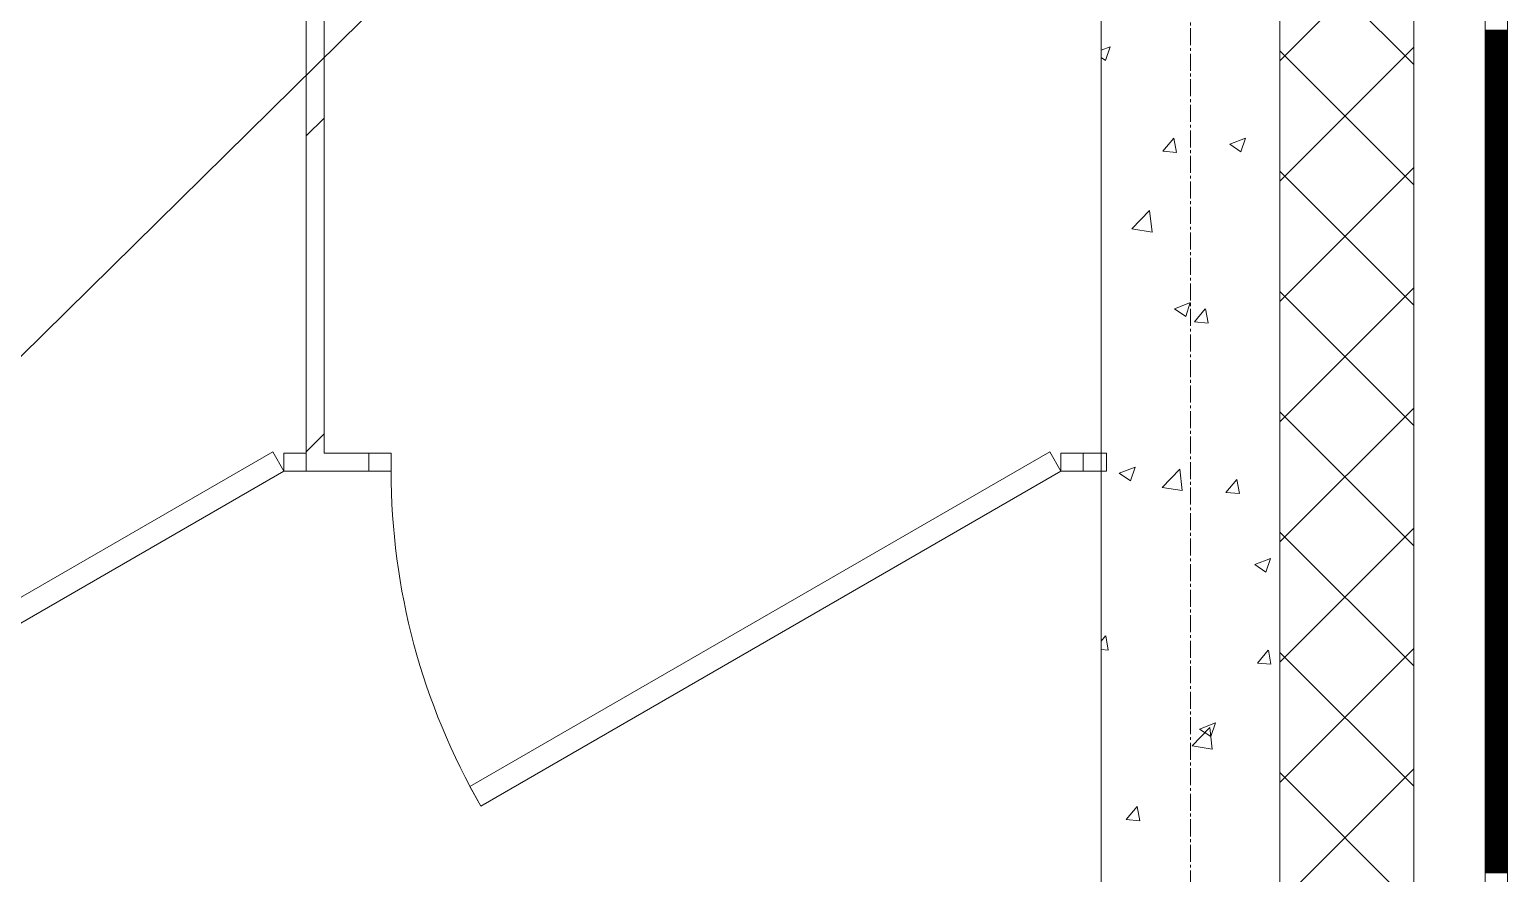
# Model space of a CAD drawing. Header units: millimetres. Extents: x -7155 to 483283, y -227682 to 148426.
# Drawn here: x 18800 to 20455, y 53639 to 54584 of the extents above; entities that cross this region are included whole.
import ezdxf

# ---------------------------------------------------------------- set-up
doc = ezdxf.new("R2010")
doc.units = ezdxf.units.MM
doc.linetypes.add('CENTER2', pattern=[28.575, 19.05, -3.175, 3.175, -3.175])
doc.layers.add('АР_Оси_РД_100', color=7, linetype='Continuous', lineweight=0, true_color=0x525252)
doc.layers.add('РД_Оси_100', color=7, linetype='Continuous', lineweight=0, true_color=0x525252)
for name, color, linetype, lineweight in [('АР_Стены ГКЛ', 1, 'Continuous', 15), ('АР_Стены ПЕНОблок', 52, 'Continuous', 20), ('АР_Тонкая', 254, 'Continuous', 5), ('АР_Утеплитель', 31, 'Continuous', 0), ('АР_Штриховка', 8, 'Continuous', 0), ('Двери кабины', 252, 'Continuous', 0), ('РД_Разуклонка к трапам', 124, 'Continuous', 0)]:
    doc.layers.add(name, color=color, linetype=linetype, lineweight=lineweight)

# ---------------------------------------------------------------- blocks, each defined once
blk = doc.blocks.new('СОШ_2200_АР_ОСИ_М100_28.05.24')
at = {"layer": 'АР_Оси_РД_100', "linetype": 'CENTER2'}
blk.add_line((20100, -6155), (20100, 139938.679), dxfattribs=at)

msp = doc.modelspace()

# ---------------------------------------------------------------- hatches: boundary and pattern name
at = {"layer": 'АР_Штриховка', "linetype": 'Continuous', "lineweight": 0, "true_color": 0x000000}
h = msp.add_hatch(dxfattribs=at)
h.set_pattern_fill('_U', color=18, scale=250, angle=45, style=0, pattern_type=0)
h.set_pattern_definition([(45, (7e-12, -3e-11), (-176.7767, 176.7767), [])])
h.paths.add_polyline_path([(19110, 54090), (19130, 54110), (19130, 55410), (19110, 55410)], flags=0)

# ---------------------------------------------------------------- linework, layer by layer
at = {"layer": 'АР_Стены ГКЛ', "color": 18, "linetype": 'Continuous', "lineweight": 15, "true_color": 0x000000}
for p, q in [((19110, 55410), (19110, 54090)), ((19130, 54110), (19130, 55410)), ((19180, 54110), (19130, 54110)), ((19180, 54090), (19180, 54110)), ((19980, 54110), (19980, 54090)), ((20006, 54110), (19980, 54110)), ((20006, 54090), (20006, 54110)), ((19110, 54090), (19180, 54090)), ((19980, 54090), (20006, 54090))]:
    msp.add_line(p, q, dxfattribs=at)
at = {"layer": 'АР_Стены ПЕНОблок', "color": 18, "linetype": 'Continuous', "lineweight": 20, "true_color": 0x000000}
for p, q in [((20000, 61700), (20000, 51500)), ((20200, 51500), (20200, 61700))]:
    msp.add_line(p, q, dxfattribs=at)
at = {"layer": 'АР_Тонкая', "color": 18, "linetype": 'Continuous', "lineweight": 5, "true_color": 0x000000}
for p, q in [((20350, 61700), (20350, 51500)), ((20430, 51500), (20430, 61700)), ((20430, 61700), (20430, 51500)), ((20455, 51500), (20455, 61700))]:
    msp.add_line(p, q, dxfattribs=at)
at = {"layer": 'АР_Утеплитель', "color": 18, "linetype": 'Continuous', "lineweight": 0, "true_color": 0x000000}
for p, q in [((20200, 61700), (20200, 51500)), ((20350, 51500), (20350, 61700))]:
    msp.add_line(p, q, dxfattribs=at)
at = {"layer": 'АР_Штриховка', "color": 18, "linetype": 'Continuous', "lineweight": 0, "true_color": 0x000000}
for p, q in [((20200, 54549.5), (20350, 54699.5)), ((20350, 54545.3), (20200, 54695.3)), ((20430, 54584), (20455, 54584)), ((20430, 54583), (20455, 54583)), ((20430, 54582), (20455, 54582)), ((20430, 54581), (20455, 54581)), ((20430, 54580), (20455, 54580)), ((20430, 54579), (20455, 54579)), ((20000, 54561.3), (20010.1, 54565.2)), ((20005, 54549.8), (20010.1, 54565.1)), ((20200, 54414.8), (20350, 54564.8)), ((20430, 54578), (20455, 54578)), ((20430, 54577), (20455, 54577)), ((20430, 54576), (20455, 54576)), ((20430, 54575), (20455, 54575)), ((20430, 54574), (20455, 54574)), ((20430, 54573), (20455, 54573)), ((20430, 54572), (20455, 54572)), ((20430, 54571), (20455, 54571)), ((20430, 54570), (20455, 54570)), ((20430, 54569), (20455, 54569)), ((20430, 54568), (20455, 54568)), ((20430, 54567), (20455, 54567)), ((20430, 54566), (20455, 54566)), ((20430, 54565), (20455, 54565)), ((20430, 54564), (20455, 54564)), ((20430, 54563), (20455, 54563)), ((20000, 54553.1), (20005, 54549.8)), ((20350, 54410.6), (20200, 54560.6)), ((20430, 54562), (20455, 54562)), ((20430, 54561), (20455, 54561)), ((20430, 54560), (20455, 54560)), ((20430, 54559), (20455, 54559)), ((20430, 54558), (20455, 54558)), ((20430, 54557), (20455, 54557)), ((20430, 54556), (20455, 54556)), ((20430, 54555), (20455, 54555)), ((20430, 54554), (20455, 54554)), ((20430, 54553), (20455, 54553)), ((20430, 54552), (20455, 54552)), ((20430, 54551), (20455, 54551)), ((20430, 54550), (20455, 54550)), ((20430, 54549), (20455, 54549)), ((20430, 54548), (20455, 54548)), ((20430, 54547), (20455, 54547)), ((20430, 54546), (20455, 54546)), ((20430, 54545), (20455, 54545)), ((20430, 54544), (20455, 54544)), ((20430, 54543), (20455, 54543)), ((20430, 54542), (20455, 54542)), ((20430, 54541), (20455, 54541)), ((20430, 54540), (20455, 54540)), ((20430, 54539), (20455, 54539)), ((20430, 54538), (20455, 54538)), ((20430, 54537), (20455, 54537)), ((20430, 54536), (20455, 54536)), ((20430, 54535), (20455, 54535)), ((20430, 54534), (20455, 54534)), ((20430, 54533), (20455, 54533)), ((20430, 54532), (20455, 54532)), ((20430, 54531), (20455, 54531)), ((20430, 54530), (20455, 54530)), ((20430, 54529), (20455, 54529)), ((20430, 54528), (20455, 54528)), ((20430, 54527), (20455, 54527)), ((20430, 54526), (20455, 54526)), ((20430, 54525), (20455, 54525)), ((20430, 54524), (20455, 54524)), ((20430, 54523), (20455, 54523)), ((20430, 54522), (20455, 54522)), ((20430, 54521), (20455, 54521)), ((20430, 54520), (20455, 54520)), ((20430, 54519), (20455, 54519)), ((20430, 54518), (20455, 54518)), ((20430, 54517), (20455, 54517)), ((20430, 54516), (20455, 54516)), ((20430, 54515), (20455, 54515)), ((20430, 54514), (20455, 54514)), ((20430, 54513), (20455, 54513)), ((20430, 54512), (20455, 54512)), ((20430, 54511), (20455, 54511)), ((20430, 54510), (20455, 54510)), ((20430, 54509), (20455, 54509)), ((20430, 54508), (20455, 54508)), ((20430, 54507), (20455, 54507)), ((20430, 54506), (20455, 54506)), ((20430, 54505), (20455, 54505)), ((20430, 54504), (20455, 54504)), ((20430, 54503), (20455, 54503)), ((20430, 54502), (20455, 54502)), ((20430, 54501), (20455, 54501)), ((20430, 54500), (20455, 54500)), ((20430, 54499), (20455, 54499)), ((20430, 54498), (20455, 54498)), ((20430, 54497), (20455, 54497)), ((20430, 54496), (20455, 54496)), ((20430, 54495), (20455, 54495)), ((20430, 54494), (20455, 54494)), ((20430, 54493), (20455, 54493)), ((20430, 54492), (20455, 54492)), ((20430, 54491), (20455, 54491)), ((20430, 54490), (20455, 54490)), ((20430, 54489), (20455, 54489)), ((20430, 54488), (20455, 54488)), ((20430, 54487), (20455, 54487)), ((20430, 54486), (20455, 54486)), ((20430, 54485), (20455, 54485)), ((20430, 54484), (20455, 54484)), ((20430, 54483), (20455, 54483)), ((20430, 54482), (20455, 54482)), ((20430, 54481), (20455, 54481)), ((20430, 54480), (20455, 54480)), ((20430, 54479), (20455, 54479)), ((20430, 54478), (20455, 54478)), ((20430, 54477), (20455, 54477)), ((20430, 54476), (20455, 54476)), ((20430, 54475), (20455, 54475)), ((20430, 54474), (20455, 54474)), ((20430, 54473), (20455, 54473)), ((20430, 54472), (20455, 54472)), ((20430, 54471), (20455, 54471)), ((20430, 54470), (20455, 54470)), ((20430, 54469), (20455, 54469)), ((20430, 54468), (20455, 54468)), ((20430, 54467), (20455, 54467)), ((20430, 54466), (20455, 54466)), ((20430, 54465), (20455, 54465)), ((20430, 54464), (20455, 54464)), ((20430, 54463), (20455, 54463)), ((20069.2, 54448.2), (20081.5, 54462.8)), ((20069.2, 54448.2), (20084.4, 54446.9)), ((20084.5, 54446.9), (20081.6, 54462.8)), ((20144, 54456.1), (20161.8, 54462.9)), ((20144, 54456), (20156.6, 54447.5)), ((20156.6, 54447.5), (20161.7, 54462.9)), ((20430, 54462), (20455, 54462)), ((20430, 54461), (20455, 54461)), ((20430, 54460), (20455, 54460)), ((20430, 54459), (20455, 54459)), ((20430, 54458), (20455, 54458)), ((20430, 54457), (20455, 54457)), ((20430, 54456), (20455, 54456)), ((20430, 54455), (20455, 54455)), ((20430, 54454), (20455, 54454)), ((20430, 54453), (20455, 54453)), ((20430, 54452), (20455, 54452)), ((20430, 54451), (20455, 54451)), ((20430, 54450), (20455, 54450)), ((20430, 54449), (20455, 54449)), ((20430, 54448), (20455, 54448)), ((20430, 54447), (20455, 54447)), ((20200, 54280.1), (20350, 54430.1)), ((20430, 54446), (20455, 54446)), ((20430, 54445), (20455, 54445)), ((20430, 54444), (20455, 54444)), ((20430, 54443), (20455, 54443)), ((20430, 54442), (20455, 54442)), ((20430, 54441), (20455, 54441)), ((20430, 54440), (20455, 54440)), ((20430, 54439), (20455, 54439)), ((20430, 54438), (20455, 54438)), ((20430, 54437), (20455, 54437)), ((20430, 54436), (20455, 54436)), ((20430, 54435), (20455, 54435)), ((20430, 54434), (20455, 54434)), ((20430, 54433), (20455, 54433)), ((20430, 54432), (20455, 54432)), ((20430, 54431), (20455, 54431)), ((20430, 54430), (20455, 54430)), ((20350, 54275.9), (20200, 54425.9)), ((20430, 54429), (20455, 54429)), ((20430, 54428), (20455, 54428)), ((20430, 54427), (20455, 54427)), ((20430, 54426), (20455, 54426)), ((20430, 54425), (20455, 54425)), ((20430, 54424), (20455, 54424)), ((20430, 54423), (20455, 54423)), ((20430, 54422), (20455, 54422)), ((20430, 54421), (20455, 54421)), ((20430, 54420), (20455, 54420)), ((20430, 54419), (20455, 54419)), ((20430, 54418), (20455, 54418)), ((20430, 54417), (20455, 54417)), ((20430, 54416), (20455, 54416)), ((20430, 54415), (20455, 54415)), ((20430, 54414), (20455, 54414)), ((20430, 54413), (20455, 54413)), ((20430, 54412), (20455, 54412)), ((20430, 54411), (20455, 54411)), ((20430, 54410), (20455, 54410)), ((20430, 54409), (20455, 54409)), ((20430, 54408), (20455, 54408)), ((20430, 54407), (20455, 54407)), ((20430, 54406), (20455, 54406)), ((20430, 54405), (20455, 54405)), ((20430, 54404), (20455, 54404)), ((20430, 54403), (20455, 54403)), ((20430, 54402), (20455, 54402)), ((20430, 54401), (20455, 54401)), ((20430, 54400), (20455, 54400)), ((20430, 54399), (20455, 54399)), ((20430, 54398), (20455, 54398)), ((20430, 54397), (20455, 54397)), ((20034.5, 54361.2), (20054.3, 54381.9)), ((20057.1, 54357.7), (20054.3, 54381.9)), ((20430, 54396), (20455, 54396)), ((20430, 54395), (20455, 54395)), ((20430, 54394), (20455, 54394)), ((20430, 54393), (20455, 54393)), ((20430, 54392), (20455, 54392)), ((20430, 54391), (20455, 54391)), ((20430, 54390), (20455, 54390)), ((20430, 54389), (20455, 54389)), ((20430, 54388), (20455, 54388)), ((20430, 54387), (20455, 54387)), ((20430, 54386), (20455, 54386)), ((20430, 54385), (20455, 54385)), ((20430, 54384), (20455, 54384)), ((20430, 54383), (20455, 54383)), ((20430, 54382), (20455, 54382)), ((20430, 54381), (20455, 54381)), ((20430, 54380), (20455, 54380)), ((20430, 54379), (20455, 54379)), ((20430, 54378), (20455, 54378)), ((20430, 54377), (20455, 54377)), ((20430, 54376), (20455, 54376)), ((20430, 54375), (20455, 54375)), ((20430, 54374), (20455, 54374)), ((20430, 54373), (20455, 54373)), ((20430, 54372), (20455, 54372)), ((20430, 54371), (20455, 54371)), ((20430, 54370), (20455, 54370)), ((20430, 54369), (20455, 54369)), ((20430, 54368), (20455, 54368)), ((20430, 54367), (20455, 54367)), ((20430, 54366), (20455, 54366)), ((20430, 54365), (20455, 54365)), ((20430, 54364), (20455, 54364)), ((20034.5, 54361.2), (20057.1, 54357.7)), ((20430, 54363), (20455, 54363)), ((20430, 54362), (20455, 54362)), ((20430, 54361), (20455, 54361)), ((20430, 54360), (20455, 54360)), ((20430, 54359), (20455, 54359)), ((20430, 54358), (20455, 54358)), ((20430, 54357), (20455, 54357)), ((20430, 54356), (20455, 54356)), ((20430, 54355), (20455, 54355)), ((20430, 54354), (20455, 54354)), ((20430, 54353), (20455, 54353)), ((20430, 54352), (20455, 54352)), ((20430, 54351), (20455, 54351)), ((20430, 54350), (20455, 54350)), ((20430, 54349), (20455, 54349)), ((20430, 54348), (20455, 54348)), ((20430, 54347), (20455, 54347)), ((20430, 54346), (20455, 54346)), ((20430, 54345), (20455, 54345)), ((20430, 54344), (20455, 54344)), ((20430, 54343), (20455, 54343)), ((20430, 54342), (20455, 54342)), ((20430, 54341), (20455, 54341)), ((20430, 54340), (20455, 54340)), ((20430, 54339), (20455, 54339)), ((20430, 54338), (20455, 54338)), ((20430, 54337), (20455, 54337)), ((20430, 54336), (20455, 54336)), ((20430, 54335), (20455, 54335)), ((20430, 54334), (20455, 54334)), ((20430, 54333), (20455, 54333)), ((20430, 54332), (20455, 54332)), ((20430, 54331), (20455, 54331)), ((20430, 54330), (20455, 54330)), ((20430, 54329), (20455, 54329)), ((20430, 54328), (20455, 54328)), ((20430, 54327), (20455, 54327)), ((20430, 54326), (20455, 54326)), ((20430, 54325), (20455, 54325)), ((20430, 54324), (20455, 54324)), ((20430, 54323), (20455, 54323)), ((20430, 54322), (20455, 54322)), ((20430, 54321), (20455, 54321)), ((20430, 54320), (20455, 54320)), ((20430, 54319), (20455, 54319)), ((20430, 54318), (20455, 54318)), ((20430, 54317), (20455, 54317)), ((20430, 54316), (20455, 54316)), ((20430, 54315), (20455, 54315)), ((20430, 54314), (20455, 54314)), ((20430, 54313), (20455, 54313)), ((20430, 54312), (20455, 54312)), ((20430, 54311), (20455, 54311)), ((20430, 54310), (20455, 54310)), ((20430, 54309), (20455, 54309)), ((20430, 54308), (20455, 54308)), ((20430, 54307), (20455, 54307)), ((20430, 54306), (20455, 54306)), ((20430, 54305), (20455, 54305)), ((20430, 54304), (20455, 54304)), ((20430, 54303), (20455, 54303)), ((20430, 54302), (20455, 54302)), ((20430, 54301), (20455, 54301)), ((20430, 54300), (20455, 54300)), ((20430, 54299), (20455, 54299)), ((20430, 54298), (20455, 54298)), ((20200, 54145.4), (20350, 54295.4)), ((20350, 54141.2), (20200, 54291.2)), ((20430, 54297), (20455, 54297)), ((20430, 54296), (20455, 54296)), ((20430, 54295), (20455, 54295)), ((20430, 54294), (20455, 54294)), ((20430, 54293), (20455, 54293)), ((20430, 54292), (20455, 54292)), ((20430, 54291), (20455, 54291)), ((20430, 54290), (20455, 54290)), ((20430, 54289), (20455, 54289)), ((20430, 54288), (20455, 54288)), ((20430, 54287), (20455, 54287)), ((20430, 54286), (20455, 54286)), ((20430, 54285), (20455, 54285)), ((20430, 54284), (20455, 54284)), ((20430, 54283), (20455, 54283)), ((20430, 54282), (20455, 54282)), ((20430, 54281), (20455, 54281)), ((20082.2, 54271.9), (20100, 54278.7)), ((20082.2, 54271.8), (20094.8, 54263.3)), ((20094.8, 54263.3), (20099.9, 54278.7)), ((20104.5, 54257.2), (20116.7, 54271.8)), ((20119.7, 54255.9), (20116.8, 54271.8)), ((20430, 54280), (20455, 54280)), ((20430, 54279), (20455, 54279)), ((20430, 54278), (20455, 54278)), ((20430, 54277), (20455, 54277)), ((20430, 54276), (20455, 54276)), ((20430, 54275), (20455, 54275)), ((20430, 54274), (20455, 54274)), ((20430, 54273), (20455, 54273)), ((20430, 54272), (20455, 54272)), ((20430, 54271), (20455, 54271)), ((20430, 54270), (20455, 54270)), ((20430, 54269), (20455, 54269)), ((20430, 54268), (20455, 54268)), ((20430, 54267), (20455, 54267)), ((20430, 54266), (20455, 54266)), ((20430, 54265), (20455, 54265)), ((20104.5, 54257.2), (20119.7, 54255.8)), ((20430, 54264), (20455, 54264)), ((20430, 54263), (20455, 54263)), ((20430, 54262), (20455, 54262)), ((20430, 54261), (20455, 54261)), ((20430, 54260), (20455, 54260)), ((20430, 54259), (20455, 54259)), ((20430, 54258), (20455, 54258)), ((20430, 54257), (20455, 54257)), ((20430, 54256), (20455, 54256)), ((20430, 54255), (20455, 54255)), ((20430, 54254), (20455, 54254)), ((20430, 54253), (20455, 54253)), ((20430, 54252), (20455, 54252)), ((20430, 54251), (20455, 54251)), ((20430, 54250), (20455, 54250)), ((20430, 54249), (20455, 54249)), ((20430, 54248), (20455, 54248)), ((20430, 54247), (20455, 54247)), ((20430, 54246), (20455, 54246)), ((20430, 54245), (20455, 54245)), ((20430, 54244), (20455, 54244)), ((20430, 54243), (20455, 54243)), ((20430, 54242), (20455, 54242)), ((20430, 54241), (20455, 54241)), ((20430, 54240), (20455, 54240)), ((20430, 54239), (20455, 54239)), ((20430, 54238), (20455, 54238)), ((20430, 54237), (20455, 54237)), ((20430, 54236), (20455, 54236)), ((20430, 54235), (20455, 54235)), ((20430, 54234), (20455, 54234)), ((20430, 54233), (20455, 54233)), ((20430, 54232), (20455, 54232)), ((20430, 54231), (20455, 54231)), ((20430, 54230), (20455, 54230)), ((20430, 54229), (20455, 54229)), ((20430, 54228), (20455, 54228)), ((20430, 54227), (20455, 54227)), ((20430, 54226), (20455, 54226)), ((20430, 54225), (20455, 54225)), ((20430, 54224), (20455, 54224)), ((20430, 54223), (20455, 54223)), ((20430, 54222), (20455, 54222)), ((20430, 54221), (20455, 54221)), ((20430, 54220), (20455, 54220)), ((20430, 54219), (20455, 54219)), ((20430, 54218), (20455, 54218)), ((20430, 54217), (20455, 54217)), ((20430, 54216), (20455, 54216)), ((20430, 54215), (20455, 54215)), ((20430, 54214), (20455, 54214)), ((20430, 54213), (20455, 54213)), ((20430, 54212), (20455, 54212)), ((20430, 54211), (20455, 54211)), ((20430, 54210), (20455, 54210)), ((20430, 54209), (20455, 54209)), ((20430, 54208), (20455, 54208)), ((20430, 54207), (20455, 54207)), ((20430, 54206), (20455, 54206)), ((20430, 54205), (20455, 54205)), ((20430, 54204), (20455, 54204)), ((20430, 54203), (20455, 54203)), ((20430, 54202), (20455, 54202)), ((20430, 54201), (20455, 54201)), ((20430, 54200), (20455, 54200)), ((20430, 54199), (20455, 54199)), ((20430, 54198), (20455, 54198)), ((20430, 54197), (20455, 54197)), ((20430, 54196), (20455, 54196)), ((20430, 54195), (20455, 54195)), ((20430, 54194), (20455, 54194)), ((20430, 54193), (20455, 54193)), ((20430, 54192), (20455, 54192)), ((20430, 54191), (20455, 54191)), ((20430, 54190), (20455, 54190)), ((20430, 54189), (20455, 54189)), ((20430, 54188), (20455, 54188)), ((20430, 54187), (20455, 54187)), ((20430, 54186), (20455, 54186)), ((20430, 54185), (20455, 54185)), ((20430, 54184), (20455, 54184)), ((20430, 54183), (20455, 54183)), ((20430, 54182), (20455, 54182)), ((20430, 54181), (20455, 54181)), ((20430, 54180), (20455, 54180)), ((20430, 54179), (20455, 54179)), ((20430, 54178), (20455, 54178)), ((20430, 54177), (20455, 54177)), ((20430, 54176), (20455, 54176)), ((20430, 54175), (20455, 54175)), ((20430, 54174), (20455, 54174)), ((20430, 54173), (20455, 54173)), ((20430, 54172), (20455, 54172)), ((20430, 54171), (20455, 54171)), ((20430, 54170), (20455, 54170)), ((20430, 54169), (20455, 54169)), ((20430, 54168), (20455, 54168)), ((20430, 54167), (20455, 54167)), ((20430, 54166), (20455, 54166)), ((20200, 54010.7), (20350, 54160.7)), ((20350, 54006.5), (20200, 54156.5)), ((20430, 54165), (20455, 54165)), ((20430, 54164), (20455, 54164)), ((20430, 54163), (20455, 54163)), ((20430, 54162), (20455, 54162)), ((20430, 54161), (20455, 54161)), ((20430, 54160), (20455, 54160)), ((20430, 54159), (20455, 54159)), ((20430, 54158), (20455, 54158)), ((20430, 54157), (20455, 54157)), ((20430, 54156), (20455, 54156)), ((20430, 54155), (20455, 54155)), ((20430, 54154), (20455, 54154)), ((20430, 54153), (20455, 54153)), ((20430, 54152), (20455, 54152)), ((20430, 54151), (20455, 54151)), ((20430, 54150), (20455, 54150)), ((20430, 54149), (20455, 54149)), ((20430, 54148), (20455, 54148)), ((20430, 54147), (20455, 54147)), ((20430, 54146), (20455, 54146)), ((20430, 54145), (20455, 54145)), ((20430, 54144), (20455, 54144)), ((20430, 54143), (20455, 54143)), ((20430, 54142), (20455, 54142)), ((20430, 54141), (20455, 54141)), ((20430, 54140), (20455, 54140)), ((20430, 54139), (20455, 54139)), ((20430, 54138), (20455, 54138)), ((20430, 54137), (20455, 54137)), ((20430, 54136), (20455, 54136)), ((20430, 54135), (20455, 54135)), ((20430, 54134), (20455, 54134)), ((20430, 54133), (20455, 54133)), ((20430, 54132), (20455, 54132)), ((20430, 54131), (20455, 54131)), ((20430, 54130), (20455, 54130)), ((20430, 54129), (20455, 54129)), ((20430, 54128), (20455, 54128)), ((20430, 54127), (20455, 54127)), ((20430, 54126), (20455, 54126)), ((20430, 54125), (20455, 54125)), ((20430, 54124), (20455, 54124)), ((20430, 54123), (20455, 54123)), ((20430, 54122), (20455, 54122)), ((20430, 54121), (20455, 54121)), ((20430, 54120), (20455, 54120)), ((20430, 54119), (20455, 54119)), ((20430, 54118), (20455, 54118)), ((20430, 54117), (20455, 54117)), ((20430, 54116), (20455, 54116)), ((20430, 54115), (20455, 54115)), ((20430, 54114), (20455, 54114)), ((20430, 54113), (20455, 54113)), ((20430, 54112), (20455, 54112)), ((20430, 54111), (20455, 54111)), ((20430, 54110), (20455, 54110)), ((20430, 54109), (20455, 54109)), ((20430, 54108), (20455, 54108)), ((20430, 54107), (20455, 54107)), ((20430, 54106), (20455, 54106)), ((20430, 54105), (20455, 54105)), ((20430, 54104), (20455, 54104)), ((20430, 54103), (20455, 54103)), ((20430, 54102), (20455, 54102)), ((20430, 54101), (20455, 54101)), ((20430, 54100), (20455, 54100)), ((20430, 54099), (20455, 54099)), ((20020.4, 54087.7), (20038.2, 54094.5)), ((20020.4, 54087.6), (20033, 54079.1)), ((20033, 54079.1), (20038.1, 54094.5)), ((20068.2, 54071.8), (20088, 54092.4)), ((20090.8, 54068.3), (20088, 54092.4)), ((20430, 54098), (20455, 54098)), ((20430, 54097), (20455, 54097)), ((20430, 54096), (20455, 54096)), ((20430, 54095), (20455, 54095)), ((20430, 54094), (20455, 54094)), ((20430, 54093), (20455, 54093)), ((20430, 54092), (20455, 54092)), ((20430, 54091), (20455, 54091)), ((20430, 54090), (20455, 54090)), ((20430, 54089), (20455, 54089)), ((20430, 54088), (20455, 54088)), ((20430, 54087), (20455, 54087)), ((20430, 54086), (20455, 54086)), ((20430, 54085), (20455, 54085)), ((20430, 54084), (20455, 54084)), ((20430, 54083), (20455, 54083)), ((20068.2, 54071.7), (20090.8, 54068.2)), ((20139.7, 54066.1), (20152, 54080.7)), ((20139.7, 54066.1), (20154.9, 54064.8)), ((20155, 54064.8), (20152, 54080.7)), ((20430, 54082), (20455, 54082)), ((20430, 54081), (20455, 54081)), ((20430, 54080), (20455, 54080)), ((20430, 54079), (20455, 54079)), ((20430, 54078), (20455, 54078)), ((20430, 54077), (20455, 54077)), ((20430, 54076), (20455, 54076)), ((20430, 54075), (20455, 54075)), ((20430, 54074), (20455, 54074)), ((20430, 54073), (20455, 54073)), ((20430, 54072), (20455, 54072)), ((20430, 54071), (20455, 54071)), ((20430, 54070), (20455, 54070)), ((20430, 54069), (20455, 54069)), ((20430, 54068), (20455, 54068)), ((20430, 54067), (20455, 54067)), ((20430, 54066), (20455, 54066)), ((20430, 54065), (20455, 54065)), ((20430, 54064), (20455, 54064)), ((20430, 54063), (20455, 54063)), ((20430, 54062), (20455, 54062)), ((20430, 54061), (20455, 54061)), ((20430, 54060), (20455, 54060)), ((20430, 54059), (20455, 54059)), ((20430, 54058), (20455, 54058)), ((20430, 54057), (20455, 54057)), ((20430, 54056), (20455, 54056)), ((20430, 54055), (20455, 54055)), ((20430, 54054), (20455, 54054)), ((20430, 54053), (20455, 54053)), ((20430, 54052), (20455, 54052)), ((20430, 54051), (20455, 54051)), ((20430, 54050), (20455, 54050)), ((20430, 54049), (20455, 54049)), ((20430, 54048), (20455, 54048)), ((20430, 54047), (20455, 54047)), ((20430, 54046), (20455, 54046)), ((20430, 54045), (20455, 54045)), ((20430, 54044), (20455, 54044)), ((20430, 54043), (20455, 54043)), ((20430, 54042), (20455, 54042)), ((20430, 54041), (20455, 54041)), ((20430, 54040), (20455, 54040)), ((20430, 54039), (20455, 54039)), ((20430, 54038), (20455, 54038)), ((20430, 54037), (20455, 54037)), ((20430, 54036), (20455, 54036)), ((20430, 54035), (20455, 54035)), ((20430, 54034), (20455, 54034)), ((20430, 54033), (20455, 54033)), ((20200, 53876), (20350, 54026)), ((20350, 53871.8), (20200, 54021.8)), ((20430, 54032), (20455, 54032)), ((20430, 54031), (20455, 54031)), ((20430, 54030), (20455, 54030)), ((20430, 54029), (20455, 54029)), ((20430, 54028), (20455, 54028)), ((20430, 54027), (20455, 54027)), ((20430, 54026), (20455, 54026)), ((20430, 54025), (20455, 54025)), ((20430, 54024), (20455, 54024)), ((20430, 54023), (20455, 54023)), ((20430, 54022), (20455, 54022)), ((20430, 54021), (20455, 54021)), ((20430, 54020), (20455, 54020)), ((20430, 54019), (20455, 54019)), ((20430, 54018), (20455, 54018)), ((20430, 54017), (20455, 54017)), ((20430, 54016), (20455, 54016)), ((20430, 54015), (20455, 54015)), ((20430, 54014), (20455, 54014)), ((20430, 54013), (20455, 54013)), ((20430, 54012), (20455, 54012)), ((20430, 54011), (20455, 54011)), ((20430, 54010), (20455, 54010)), ((20430, 54009), (20455, 54009)), ((20430, 54008), (20455, 54008)), ((20430, 54007), (20455, 54007)), ((20430, 54006), (20455, 54006)), ((20430, 54005), (20455, 54005)), ((20430, 54004), (20455, 54004)), ((20430, 54003), (20455, 54003)), ((20430, 54002), (20455, 54002)), ((20430, 54001), (20455, 54001)), ((20430, 54000), (20455, 54000)), ((20172, 53985.4), (20189.8, 53992.3)), ((20172, 53985.4), (20184.6, 53976.9)), ((20184.6, 53976.9), (20189.8, 53992.2)), ((20430, 53999), (20455, 53999)), ((20430, 53998), (20455, 53998)), ((20430, 53997), (20455, 53997)), ((20430, 53996), (20455, 53996)), ((20430, 53995), (20455, 53995)), ((20430, 53994), (20455, 53994)), ((20430, 53993), (20455, 53993)), ((20430, 53992), (20455, 53992)), ((20430, 53991), (20455, 53991)), ((20430, 53990), (20455, 53990)), ((20430, 53989), (20455, 53989)), ((20430, 53988), (20455, 53988)), ((20430, 53987), (20455, 53987)), ((20430, 53986), (20455, 53986)), ((20430, 53985), (20455, 53985)), ((20430, 53984), (20455, 53984)), ((20430, 53983), (20455, 53983)), ((20430, 53982), (20455, 53982)), ((20430, 53981), (20455, 53981)), ((20430, 53980), (20455, 53980)), ((20430, 53979), (20455, 53979)), ((20430, 53978), (20455, 53978)), ((20430, 53977), (20455, 53977)), ((20430, 53976), (20455, 53976)), ((20430, 53975), (20455, 53975)), ((20430, 53974), (20455, 53974)), ((20430, 53973), (20455, 53973)), ((20430, 53972), (20455, 53972)), ((20430, 53971), (20455, 53971)), ((20430, 53970), (20455, 53970)), ((20430, 53969), (20455, 53969)), ((20430, 53968), (20455, 53968)), ((20430, 53967), (20455, 53967)), ((20430, 53966), (20455, 53966)), ((20430, 53965), (20455, 53965)), ((20430, 53964), (20455, 53964)), ((20430, 53963), (20455, 53963)), ((20430, 53962), (20455, 53962)), ((20430, 53961), (20455, 53961)), ((20430, 53960), (20455, 53960)), ((20430, 53959), (20455, 53959)), ((20430, 53958), (20455, 53958)), ((20430, 53957), (20455, 53957)), ((20430, 53956), (20455, 53956)), ((20430, 53955), (20455, 53955)), ((20430, 53954), (20455, 53954)), ((20430, 53953), (20455, 53953)), ((20430, 53952), (20455, 53952)), ((20430, 53951), (20455, 53951)), ((20430, 53950), (20455, 53950)), ((20430, 53949), (20455, 53949)), ((20430, 53948), (20455, 53948)), ((20430, 53947), (20455, 53947)), ((20430, 53946), (20455, 53946)), ((20430, 53945), (20455, 53945)), ((20430, 53944), (20455, 53944)), ((20430, 53943), (20455, 53943)), ((20430, 53942), (20455, 53942)), ((20430, 53941), (20455, 53941)), ((20430, 53940), (20455, 53940)), ((20430, 53939), (20455, 53939)), ((20430, 53938), (20455, 53938)), ((20430, 53937), (20455, 53937)), ((20430, 53936), (20455, 53936)), ((20430, 53935), (20455, 53935)), ((20430, 53934), (20455, 53934)), ((20430, 53933), (20455, 53933)), ((20430, 53932), (20455, 53932)), ((20430, 53931), (20455, 53931)), ((20430, 53930), (20455, 53930)), ((20430, 53929), (20455, 53929)), ((20430, 53928), (20455, 53928)), ((20430, 53927), (20455, 53927)), ((20430, 53926), (20455, 53926)), ((20430, 53925), (20455, 53925)), ((20430, 53924), (20455, 53924)), ((20430, 53923), (20455, 53923)), ((20430, 53922), (20455, 53922)), ((20430, 53921), (20455, 53921)), ((20430, 53920), (20455, 53920)), ((20430, 53919), (20455, 53919)), ((20430, 53918), (20455, 53918)), ((20430, 53917), (20455, 53917)), ((20000, 53899.6), (20005, 53905.6)), ((20008, 53889.7), (20005.1, 53905.6)), ((20430, 53916), (20455, 53916)), ((20430, 53915), (20455, 53915)), ((20430, 53914), (20455, 53914)), ((20430, 53913), (20455, 53913)), ((20430, 53912), (20455, 53912)), ((20430, 53911), (20455, 53911)), ((20430, 53910), (20455, 53910)), ((20430, 53909), (20455, 53909)), ((20430, 53908), (20455, 53908)), ((20430, 53907), (20455, 53907)), ((20430, 53906), (20455, 53906)), ((20430, 53905), (20455, 53905)), ((20430, 53904), (20455, 53904)), ((20430, 53903), (20455, 53903)), ((20430, 53902), (20455, 53902)), ((20430, 53901), (20455, 53901)), ((20000, 53890.4), (20008, 53889.7)), ((20175, 53875.1), (20187.2, 53889.7)), ((20190.2, 53873.7), (20187.3, 53889.7)), ((20200, 53741.3), (20350, 53891.3)), ((20350, 53737.1), (20200, 53887.1)), ((20430, 53900), (20455, 53900)), ((20430, 53899), (20455, 53899)), ((20430, 53898), (20455, 53898)), ((20430, 53897), (20455, 53897)), ((20430, 53896), (20455, 53896)), ((20430, 53895), (20455, 53895)), ((20430, 53894), (20455, 53894)), ((20430, 53893), (20455, 53893)), ((20430, 53892), (20455, 53892)), ((20430, 53891), (20455, 53891)), ((20430, 53890), (20455, 53890)), ((20430, 53889), (20455, 53889)), ((20430, 53888), (20455, 53888)), ((20430, 53887), (20455, 53887)), ((20430, 53886), (20455, 53886)), ((20430, 53885), (20455, 53885)), ((20430, 53884), (20455, 53884)), ((20175, 53875.1), (20190.2, 53873.7)), ((20430, 53883), (20455, 53883)), ((20430, 53882), (20455, 53882)), ((20430, 53881), (20455, 53881)), ((20430, 53880), (20455, 53880)), ((20430, 53879), (20455, 53879)), ((20430, 53878), (20455, 53878)), ((20430, 53877), (20455, 53877)), ((20430, 53876), (20455, 53876)), ((20430, 53875), (20455, 53875)), ((20430, 53874), (20455, 53874)), ((20430, 53873), (20455, 53873)), ((20430, 53872), (20455, 53872)), ((20430, 53871), (20455, 53871)), ((20430, 53870), (20455, 53870)), ((20430, 53869), (20455, 53869)), ((20430, 53868), (20455, 53868)), ((20430, 53867), (20455, 53867)), ((20430, 53866), (20455, 53866)), ((20430, 53865), (20455, 53865)), ((20430, 53864), (20455, 53864)), ((20430, 53863), (20455, 53863)), ((20430, 53862), (20455, 53862)), ((20430, 53861), (20455, 53861)), ((20430, 53860), (20455, 53860)), ((20430, 53859), (20455, 53859)), ((20430, 53858), (20455, 53858)), ((20430, 53857), (20455, 53857)), ((20430, 53856), (20455, 53856)), ((20430, 53855), (20455, 53855)), ((20430, 53854), (20455, 53854)), ((20430, 53853), (20455, 53853)), ((20430, 53852), (20455, 53852)), ((20430, 53851), (20455, 53851)), ((20430, 53850), (20455, 53850)), ((20430, 53849), (20455, 53849)), ((20430, 53848), (20455, 53848)), ((20430, 53847), (20455, 53847)), ((20430, 53846), (20455, 53846)), ((20430, 53845), (20455, 53845)), ((20430, 53844), (20455, 53844)), ((20430, 53843), (20455, 53843)), ((20430, 53842), (20455, 53842)), ((20430, 53841), (20455, 53841)), ((20430, 53840), (20455, 53840)), ((20430, 53839), (20455, 53839)), ((20430, 53838), (20455, 53838)), ((20430, 53837), (20455, 53837)), ((20430, 53836), (20455, 53836)), ((20430, 53835), (20455, 53835)), ((20430, 53834), (20455, 53834)), ((20430, 53833), (20455, 53833)), ((20430, 53832), (20455, 53832)), ((20430, 53831), (20455, 53831)), ((20430, 53830), (20455, 53830)), ((20430, 53829), (20455, 53829)), ((20430, 53828), (20455, 53828)), ((20430, 53827), (20455, 53827)), ((20430, 53826), (20455, 53826)), ((20430, 53825), (20455, 53825)), ((20430, 53824), (20455, 53824)), ((20430, 53823), (20455, 53823)), ((20430, 53822), (20455, 53822)), ((20430, 53821), (20455, 53821)), ((20430, 53820), (20455, 53820)), ((20430, 53819), (20455, 53819)), ((20430, 53818), (20455, 53818)), ((20101.8, 53782.3), (20121.6, 53802.9)), ((20110.2, 53801.2), (20128, 53808.1)), ((20110.2, 53801.2), (20122.8, 53792.7)), ((20124.5, 53778.8), (20121.6, 53802.9)), ((20122.8, 53792.7), (20128, 53808)), ((20430, 53817), (20455, 53817)), ((20430, 53816), (20455, 53816)), ((20430, 53815), (20455, 53815)), ((20430, 53814), (20455, 53814)), ((20430, 53813), (20455, 53813)), ((20430, 53812), (20455, 53812)), ((20430, 53811), (20455, 53811)), ((20430, 53810), (20455, 53810)), ((20430, 53809), (20455, 53809)), ((20430, 53808), (20455, 53808)), ((20430, 53807), (20455, 53807)), ((20430, 53806), (20455, 53806)), ((20430, 53805), (20455, 53805)), ((20430, 53804), (20455, 53804)), ((20430, 53803), (20455, 53803)), ((20430, 53802), (20455, 53802)), ((20430, 53801), (20455, 53801)), ((20430, 53800), (20455, 53800)), ((20430, 53799), (20455, 53799)), ((20430, 53798), (20455, 53798)), ((20430, 53797), (20455, 53797)), ((20430, 53796), (20455, 53796)), ((20430, 53795), (20455, 53795)), ((20430, 53794), (20455, 53794)), ((20430, 53793), (20455, 53793)), ((20430, 53792), (20455, 53792)), ((20430, 53791), (20455, 53791)), ((20430, 53790), (20455, 53790)), ((20430, 53789), (20455, 53789)), ((20430, 53788), (20455, 53788)), ((20430, 53787), (20455, 53787)), ((20430, 53786), (20455, 53786)), ((20430, 53785), (20455, 53785)), ((20101.9, 53782.3), (20124.4, 53778.8)), ((20430, 53784), (20455, 53784)), ((20430, 53783), (20455, 53783)), ((20430, 53782), (20455, 53782)), ((20430, 53781), (20455, 53781)), ((20430, 53780), (20455, 53780)), ((20430, 53779), (20455, 53779)), ((20430, 53778), (20455, 53778)), ((20430, 53777), (20455, 53777)), ((20430, 53776), (20455, 53776)), ((20430, 53775), (20455, 53775)), ((20430, 53774), (20455, 53774)), ((20430, 53773), (20455, 53773)), ((20430, 53772), (20455, 53772)), ((20430, 53771), (20455, 53771)), ((20430, 53770), (20455, 53770)), ((20430, 53769), (20455, 53769)), ((20430, 53768), (20455, 53768)), ((20200, 53606.6), (20350, 53756.6)), ((20350, 53602.4), (20200, 53752.4)), ((20430, 53767), (20455, 53767)), ((20430, 53766), (20455, 53766)), ((20430, 53765), (20455, 53765)), ((20430, 53764), (20455, 53764)), ((20430, 53763), (20455, 53763)), ((20430, 53762), (20455, 53762)), ((20430, 53761), (20455, 53761)), ((20430, 53760), (20455, 53760)), ((20430, 53759), (20455, 53759)), ((20430, 53758), (20455, 53758)), ((20430, 53757), (20455, 53757)), ((20430, 53756), (20455, 53756)), ((20430, 53755), (20455, 53755)), ((20430, 53754), (20455, 53754)), ((20430, 53753), (20455, 53753)), ((20430, 53752), (20455, 53752)), ((20430, 53751), (20455, 53751)), ((20430, 53750), (20455, 53750)), ((20430, 53749), (20455, 53749)), ((20430, 53748), (20455, 53748)), ((20430, 53747), (20455, 53747)), ((20430, 53746), (20455, 53746)), ((20430, 53745), (20455, 53745)), ((20430, 53744), (20455, 53744)), ((20430, 53743), (20455, 53743)), ((20430, 53742), (20455, 53742)), ((20430, 53741), (20455, 53741)), ((20430, 53740), (20455, 53740)), ((20430, 53739), (20455, 53739)), ((20430, 53738), (20455, 53738)), ((20430, 53737), (20455, 53737)), ((20430, 53736), (20455, 53736)), ((20430, 53735), (20455, 53735)), ((20430, 53734), (20455, 53734)), ((20430, 53733), (20455, 53733)), ((20430, 53732), (20455, 53732)), ((20430, 53731), (20455, 53731)), ((20430, 53730), (20455, 53730)), ((20430, 53729), (20455, 53729)), ((20430, 53728), (20455, 53728)), ((20430, 53727), (20455, 53727)), ((20430, 53726), (20455, 53726)), ((20430, 53725), (20455, 53725)), ((20430, 53724), (20455, 53724)), ((20430, 53723), (20455, 53723)), ((20430, 53722), (20455, 53722)), ((20430, 53721), (20455, 53721)), ((20430, 53720), (20455, 53720)), ((20430, 53719), (20455, 53719)), ((20028, 53699.9), (20040.3, 53714.5)), ((20043.3, 53698.6), (20040.3, 53714.5)), ((20430, 53718), (20455, 53718)), ((20430, 53717), (20455, 53717)), ((20430, 53716), (20455, 53716)), ((20430, 53715), (20455, 53715)), ((20430, 53714), (20455, 53714)), ((20430, 53713), (20455, 53713)), ((20430, 53712), (20455, 53712)), ((20430, 53711), (20455, 53711)), ((20430, 53710), (20455, 53710)), ((20430, 53709), (20455, 53709)), ((20430, 53708), (20455, 53708)), ((20430, 53707), (20455, 53707)), ((20430, 53706), (20455, 53706)), ((20430, 53705), (20455, 53705)), ((20430, 53704), (20455, 53704)), ((20430, 53703), (20455, 53703)), ((20430, 53702), (20455, 53702)), ((20028, 53699.9), (20043.2, 53698.6)), ((20430, 53701), (20455, 53701)), ((20430, 53700), (20455, 53700)), ((20430, 53699), (20455, 53699)), ((20430, 53698), (20455, 53698)), ((20430, 53697), (20455, 53697)), ((20430, 53696), (20455, 53696)), ((20430, 53695), (20455, 53695)), ((20430, 53694), (20455, 53694)), ((20430, 53693), (20455, 53693)), ((20430, 53692), (20455, 53692)), ((20430, 53691), (20455, 53691)), ((20430, 53690), (20455, 53690)), ((20430, 53689), (20455, 53689)), ((20430, 53688), (20455, 53688)), ((20430, 53687), (20455, 53687)), ((20430, 53686), (20455, 53686)), ((20430, 53685), (20455, 53685)), ((20430, 53684), (20455, 53684)), ((20430, 53683), (20455, 53683)), ((20430, 53682), (20455, 53682)), ((20430, 53681), (20455, 53681)), ((20430, 53680), (20455, 53680)), ((20430, 53679), (20455, 53679)), ((20430, 53678), (20455, 53678)), ((20430, 53677), (20455, 53677)), ((20430, 53676), (20455, 53676)), ((20430, 53675), (20455, 53675)), ((20430, 53674), (20455, 53674)), ((20430, 53673), (20455, 53673)), ((20430, 53672), (20455, 53672)), ((20430, 53671), (20455, 53671)), ((20430, 53670), (20455, 53670)), ((20430, 53669), (20455, 53669)), ((20430, 53668), (20455, 53668)), ((20430, 53667), (20455, 53667)), ((20430, 53666), (20455, 53666)), ((20430, 53665), (20455, 53665)), ((20430, 53664), (20455, 53664)), ((20430, 53663), (20455, 53663)), ((20430, 53662), (20455, 53662)), ((20430, 53661), (20455, 53661)), ((20430, 53660), (20455, 53660)), ((20430, 53659), (20455, 53659)), ((20430, 53658), (20455, 53658)), ((20430, 53657), (20455, 53657)), ((20430, 53656), (20455, 53656)), ((20430, 53655), (20455, 53655)), ((20430, 53654), (20455, 53654)), ((20430, 53653), (20455, 53653)), ((20430, 53652), (20455, 53652)), ((20430, 53651), (20455, 53651)), ((20430, 53650), (20455, 53650)), ((20430, 53649), (20455, 53649)), ((20430, 53648), (20455, 53648)), ((20430, 53647), (20455, 53647)), ((20430, 53646), (20455, 53646)), ((20430, 53645), (20455, 53645)), ((20430, 53644), (20455, 53644)), ((20430, 53643), (20455, 53643)), ((20430, 53642), (20455, 53642)), ((20430, 53641), (20455, 53641)), ((20430, 53640), (20455, 53640))]:
    msp.add_line(p, q, dxfattribs=at)
at = {"layer": 'Двери кабины', "color": 18, "linetype": 'Continuous', "lineweight": 0, "true_color": 0x000000}
for points in [[(19085, 54090), (19072.5, 54111.7), (18423, 53736.7), (18435.5, 53715)], [(19085, 54110), (19110, 54110), (19110, 54090), (19085, 54090)], [(19205, 54110), (19180, 54110), (19180, 54090), (19205, 54090)], [(19955, 54090), (19942.5, 54111.7), (19293, 53736.7), (19305.5, 53715)], [(19955, 54110), (19980, 54110), (19980, 54090), (19955, 54090)]]:
    msp.add_lwpolyline(points, close=True, dxfattribs=at)
msp.add_arc((19955, 54090), 750, 180, 210, dxfattribs=at)
at = {"layer": 'РД_Разуклонка к трапам', "color": 18, "ltscale": 2, "true_color": 0x000000}
msp.add_line((17350, 52800), (20000, 55410), dxfattribs=at)

# ---------------------------------------------------------------- block references
at = {"layer": 'РД_Оси_100'}
msp.add_blockref('СОШ_2200_АР_ОСИ_М100_28.05.24', (0, 0), dxfattribs=at)

doc.saveas('drawing.dxf')
